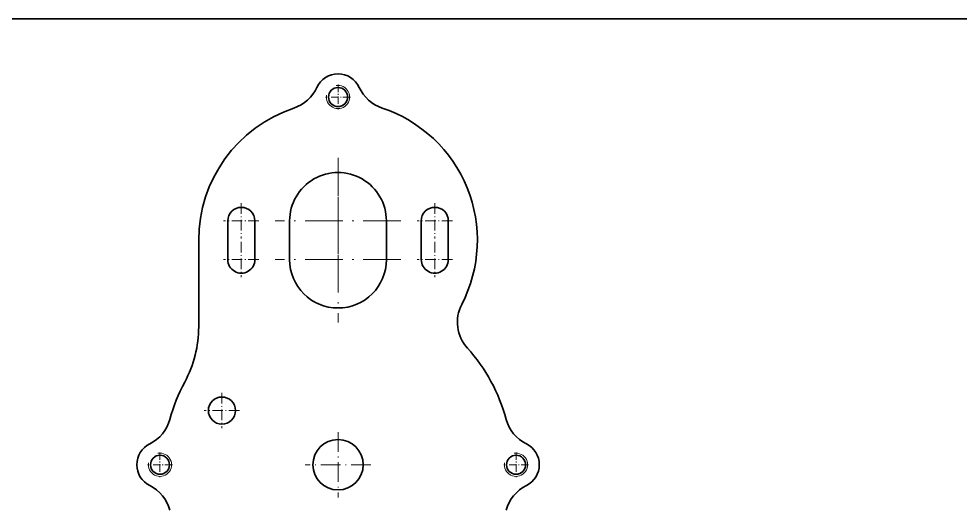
# Model space of a CAD drawing. Extents: x 15 to 1174, y 15 to 826.
# Drawn here: x 331.5 to 453.1, y 762.4 to 825.8 of the extents above; entities that cross this region are included whole.
import ezdxf

# ---------------------------------------------------------------- set-up
doc = ezdxf.new("R2010")
doc.units = 0
doc.linetypes.add('DASHDOT', pattern=[18.5, 12, -3, 0.5, -3])

msp = doc.modelspace()

# ---------------------------------------------------------------- linework, layer by layer
at = {"color": 7, "lineweight": 35}
for p, q in [((1173.969971, 825.840027), (15, 825.840027)), ((358.50293, 799.740479), (358.50293, 794.740479)), ((362.00293, 794.740479), (362.00293, 799.740479)), ((366.50293, 794.740479), (366.50293, 799.740479)), ((379.00293, 799.740479), (379.00293, 794.740479)), ((383.50293, 794.740479), (383.50293, 799.740479)), ((387.00293, 799.740479), (387.00293, 794.740479)), ((354.75293, 786.052002), (354.75293, 797.240479))]:
    msp.add_line(p, q, dxfattribs=at)
at = {"color": 7, "linetype": 'DASHDOT', "lineweight": 13, "ltscale": 0.079916}
for p, q in [((372.75293, 817.338806), (372.75293, 814.142151)), ((349.75293, 769.838806), (349.75293, 766.642151)), ((395.75293, 769.838806), (395.75293, 766.642151))]:
    msp.add_line(p, q, dxfattribs=at)
at = {"color": 7, "linetype": 'DASHDOT', "lineweight": 13, "ltscale": 0.079918}
for p, q in [((374.351288, 815.740479), (371.154572, 815.740479)), ((351.351288, 768.240479), (348.154572, 768.240479)), ((397.351288, 768.240479), (394.154572, 768.240479))]:
    msp.add_line(p, q, dxfattribs=at)
at = {"color": 7, "linetype": 'DASHDOT', "lineweight": 13, "ltscale": 0.40625}
for p, q in [((372.75293, 807.865479), (372.75293, 791.615479)), ((372.75293, 802.865479), (372.75293, 786.615479)), ((380.87793, 799.740479), (364.62793, 799.740479)), ((380.87793, 794.740479), (364.62793, 794.740479))]:
    msp.add_line(p, q, dxfattribs=at)
at = {"color": 7, "linetype": 'DASHDOT', "lineweight": 13, "ltscale": 0.113751}
for p, q in [((360.25293, 802.015503), (360.25293, 797.465454)), ((385.25293, 802.015503), (385.25293, 797.465454)), ((360.25293, 797.015503), (360.25293, 792.465454)), ((385.25293, 797.015503), (385.25293, 792.465454)), ((357.75293, 777.515503), (357.75293, 772.965454))]:
    msp.add_line(p, q, dxfattribs=at)
at = {"color": 7, "linetype": 'DASHDOT', "lineweight": 13, "ltscale": 0.11375}
for p, q in [((362.527924, 799.740479), (357.977936, 799.740479)), ((387.527924, 799.740479), (382.977936, 799.740479)), ((362.527924, 794.740479), (357.977936, 794.740479)), ((387.527924, 794.740479), (382.977936, 794.740479)), ((360.027924, 775.240479), (355.477936, 775.240479))]:
    msp.add_line(p, q, dxfattribs=at)
at = {"color": 7, "linetype": 'DASHDOT', "lineweight": 13, "ltscale": 0.211249}
msp.add_line((372.75293, 772.465454), (372.75293, 764.015503), dxfattribs=at)
at = {"color": 7, "linetype": 'DASHDOT', "lineweight": 13, "ltscale": 0.21125}
msp.add_line((376.977936, 768.240479), (368.527924, 768.240479), dxfattribs=at)
at = {"color": 7, "lineweight": 35}
for centre, radius in [((372.75293, 815.740479), 1.2295), ((357.75293, 775.240479), 1.75), ((372.75293, 768.240479), 3.25), ((349.75293, 768.240479), 1.2295), ((395.75293, 768.240479), 1.2295)]:
    msp.add_circle(centre, radius, dxfattribs=at)
for centre, radius, start, end in [((372.75293, 815.740479), 3, 24.50017, 155.49983), ((365.473236, 819.058044), 5, 288.451863, 335.49983), ((380.032623, 819.058044), 5, 204.50017, 251.548132), ((372.75293, 797.240479), 18, 108.451868, 180.000005), ((372.75293, 797.240479), 18, 332.607571, 71.548137), ((372.75293, 799.740479), 6.25, 0, 180.000005), ((360.25293, 799.740479), 1.75, 0, 179.999995), ((385.25293, 799.740479), 1.75, 360, 179.999995), ((360.25293, 794.740479), 1.75, 179.999995, 0), ((372.75293, 794.740479), 6.25, 180.000005, 360), ((385.25293, 794.740479), 1.75, 179.999995, 360), ((393.174072, 786.658569), 5, 152.607572, 222.047705), ((339.75293, 786.052002), 15, 331.642364, 360), ((372.75293, 768.240479), 22.5, 15.112666, 42.04771), ((372.75293, 768.240479), 22.5, 151.642357, 164.887337), ((346.20401, 775.410217), 5, 296.334707, 344.887334), ((399.301849, 775.410217), 5, 195.112663, 243.665295), ((349.75293, 768.240479), 3, 116.334705, 243.665295), ((395.75293, 768.240479), 3, 296.334707, 63.665293), ((346.20401, 761.07074), 5, 15.112666, 63.665293), ((399.301849, 761.07074), 5, 116.334705, 164.887337)]:
    msp.add_arc(centre, radius, start, end, dxfattribs=at)
at = {"color": 7, "lineweight": 13}
for centre in [(372.75293, 815.740479), (349.75293, 768.240479), (395.75293, 768.240479)]:
    msp.add_arc(centre, 1.5, 169.999993, 100.000014, dxfattribs=at)

doc.saveas('drawing.dxf')
